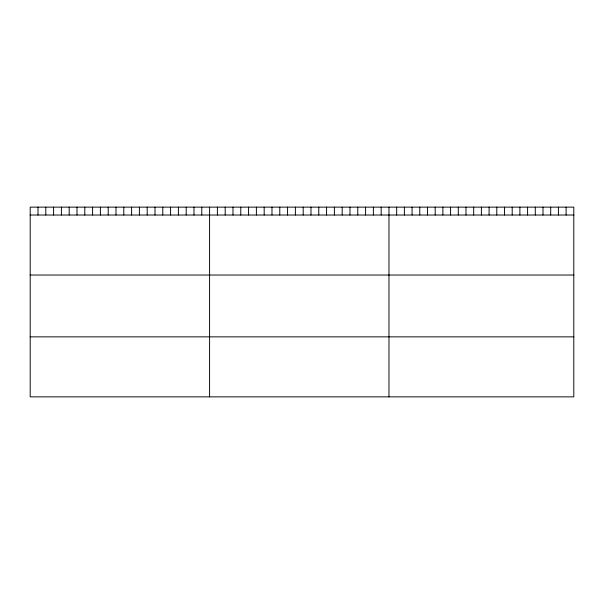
<?xml version="1.0" encoding="UTF-8"?>
<svg xmlns="http://www.w3.org/2000/svg" width="604" height="604" viewBox="0 0 604 604"><rect width="100%" height="100%" fill="white"/><g stroke="black" fill="none" stroke-linecap="round" stroke-linejoin="round"><path stroke-width="0.91" d="M573.8 215.024L573.8 396.866L30.2 396.866L30.2 207.134L573.8 207.134L573.8 215.024L30.2 215.024M30.2 275.031L573.8 275.031M30.2 336.858L573.8 336.858M566.099 207.134L566.099 215.024M558.398 207.134L558.398 215.024M550.697 207.134L550.697 215.024M542.996 207.134L542.996 215.024M535.295 207.134L535.295 215.024M527.594 207.134L527.594 215.024M519.893 207.134L519.893 215.024M512.192 207.134L512.192 215.024M504.491 207.134L504.491 215.024M496.79 207.134L496.79 215.024M489.089 207.134L489.089 215.024M481.388 207.134L481.388 215.024M473.687 207.134L473.687 215.024M465.986 207.134L465.986 215.024M458.285 207.134L458.285 215.024M450.584 207.134L450.584 215.024M442.883 207.134L442.883 215.024M435.182 207.134L435.182 215.024M427.481 207.134L427.481 215.024M419.78 207.134L419.78 215.024M412.079 207.134L412.079 215.024M404.378 207.134L404.378 215.024M396.677 207.134L396.677 215.024M388.976 207.134L388.976 396.866M381.177 207.134L381.177 215.024M373.378 207.134L373.378 215.024M365.579 207.134L365.579 215.024M357.779 207.134L357.779 215.024M349.98 207.134L349.98 215.024M342.181 207.134L342.181 215.024M334.382 207.134L334.382 215.024M326.583 207.134L326.583 215.024M318.784 207.134L318.784 215.024M310.984 207.134L310.984 215.024M303.185 207.134L303.185 215.024M295.379 207.134L295.379 215.024M287.579 207.134L287.579 215.024M279.78 207.134L279.78 215.024M271.981 207.134L271.981 215.024M264.182 207.134L264.182 215.024M256.383 207.134L256.383 215.024M248.584 207.134L248.584 215.024M240.785 207.134L240.785 215.024M232.985 207.134L232.985 215.024M225.186 207.134L225.186 215.024M217.387 207.134L217.387 215.024M209.588 207.134L209.588 396.866M201.789 207.134L201.789 215.024M193.99 207.134L193.99 215.024M186.191 207.134L186.191 215.024M178.391 207.134L178.391 215.024M170.592 207.134L170.592 215.024M162.793 207.134L162.793 215.024M154.994 207.134L154.994 215.024M147.195 207.134L147.195 215.024M139.396 207.134L139.396 215.024M131.597 207.134L131.597 215.024M123.797 207.134L123.797 215.024M115.991 207.134L115.991 215.024M108.192 207.134L108.192 215.024M100.392 207.134L100.392 215.024M92.593 207.134L92.593 215.024M84.794 207.134L84.794 215.024M76.995 207.134L76.995 215.024M69.196 207.134L69.196 215.024M61.397 207.134L61.397 215.024M53.597 207.134L53.597 215.024M45.798 207.134L45.798 215.024M37.999 207.134L37.999 215.024"/></g></svg>
